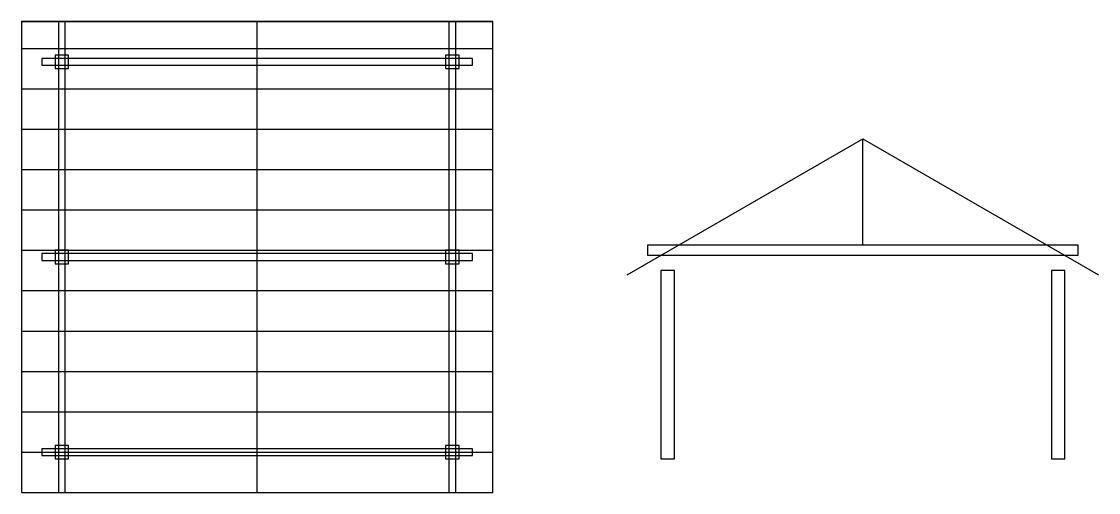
# Model space of a CAD drawing. Header units: metres. Extents: x -50 to 1550, y -50 to 650.
import ezdxf

# ---------------------------------------------------------------- set-up
doc = ezdxf.new("R2010")
doc.units = ezdxf.units.M
for name, color, linetype in [('BEAMS', 30, 'Continuous'), ('ELEV', 7, 'Continuous'), ('POSTS', 1, 'Continuous'), ('RAFTERS', 8, 'Continuous'), ('ROOF', 2, 'Continuous')]:
    doc.layers.add(name, color=color, linetype=linetype)

msp = doc.modelspace()

# ---------------------------------------------------------------- linework, layer by layer
at = {"layer": 'BEAMS'}
for points in [[(5, -50), (15, -50), (15, 650), (5, 650)], [(585, -50), (595, -50), (595, 650), (585, 650)], [(-20, 585), (620, 585), (620, 595), (-20, 595)], [(-20, 295), (620, 295), (620, 305), (-20, 305)], [(-20, 5), (620, 5), (620, 15), (-20, 15)]]:
    msp.add_lwpolyline(points, close=True, dxfattribs=at)
at = {"layer": 'ELEV'}
msp.add_line((1200, 317.5), (1200, 475.8), dxfattribs=at)
for points in [[(880, 302.5), (1520, 302.5), (1520, 317.5), (880, 317.5)], [(900, 0), (920, 0), (920, 280), (900, 280)], [(1480, 0), (1500, 0), (1500, 280), (1480, 280)]]:
    msp.add_lwpolyline(points, close=True, dxfattribs=at)
at = {"layer": 'POSTS'}
for points in [[(0, 580), (20, 580), (20, 600), (0, 600)], [(580, 580), (600, 580), (600, 600), (580, 600)], [(0, 290), (20, 290), (20, 310), (0, 310)], [(580, 290), (600, 290), (600, 310), (580, 310)], [(0, 0), (20, 0), (20, 20), (0, 20)], [(580, 0), (600, 0), (600, 20), (580, 20)]]:
    msp.add_lwpolyline(points, close=True, dxfattribs=at)
at = {"layer": 'RAFTERS'}
for p, q in [((-50, 650), (650, 650)), ((-50, 610), (650, 610)), ((-50, 550), (650, 550)), ((-50, 490), (650, 490)), ((-50, 430), (650, 430)), ((-50, 370), (650, 370)), ((-50, 310), (650, 310)), ((-50, 250), (650, 250)), ((-50, 190), (650, 190)), ((-50, 130), (650, 130)), ((-50, 70), (650, 70)), ((-50, 10), (650, 10)), ((-50, -50), (650, -50))]:
    msp.add_line(p, q, dxfattribs=at)
at = {"layer": 'ROOF'}
msp.add_line((300, -50), (300, 650), dxfattribs=at)
msp.add_lwpolyline([(-50, -50), (650, -50), (650, 650), (-50, 650)], close=True, dxfattribs=at)
msp.add_lwpolyline([(850, 273.7), (1200, 475.8), (1550, 273.7)], dxfattribs=at)

doc.saveas('drawing.dxf')
